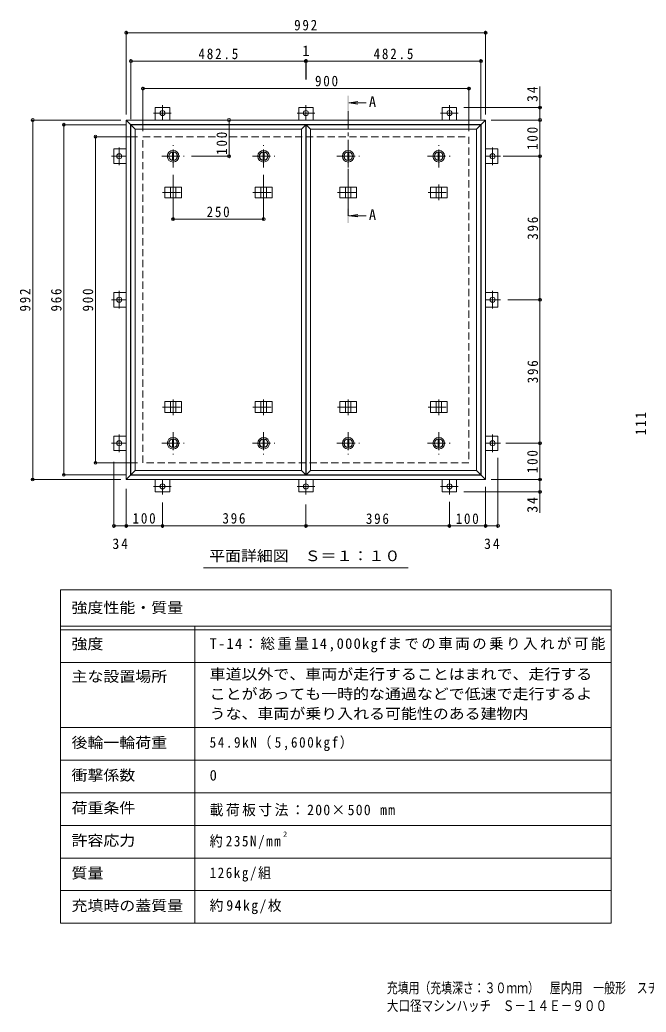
# Model space of a CAD drawing. Units: millimetres at full size, sheet at 1:10, with parts at other scales. Extents: x -1806 to 1894, y -1353 to 1385.
# Drawn here: x -1806 to -77, y -1353 to 1385 of the extents above; entities that cross this region are included whole.
import ezdxf
from ezdxf.enums import TextEntityAlignment as Align

# ---------------------------------------------------------------- set-up
doc = ezdxf.new("R2010")
doc.units = ezdxf.units.MM
doc.header["$LTSCALE"] = 10
doc.header["$PDMODE"] = 32
doc.header["$PDSIZE"] = 8
doc.linetypes.add('CHAIN1', pattern=[8, 5, -1, 1, -1])
doc.linetypes.add('DASHED2', pattern=[3, 2, -1])
for name, color, linetype, lineweight in [('0-1_躯体', 2, 'DASHED2', 9), ('0-2_仕上', 3, 'Continuous', 9), ('0-3_建具', 4, 'Continuous', 9), ('0-5_寸法', 4, 'Continuous', 9), ('0-C', 2, 'Continuous', 9), ('0-E', 3, 'Continuous', 9), ('0-F', 7, 'Continuous', 9), ('D-F', 7, 'Continuous', 9), ('F-5_F-5ﾚｲﾔ', 7, 'Continuous', 9), ('F-F_F-Fﾚｲﾔ', 2, 'Continuous', 9)]:
    doc.layers.add(name, color=color, linetype=linetype, lineweight=lineweight)
doc.styles.add('ＭＳ ゴシック', font='')
doc.styles.get('ＭＳ ゴシック').set_extended_font_data('MS Gothic')

msp = doc.modelspace()

# ---------------------------------------------------------------- linework, layer by layer
at = {"layer": '0-1_躯体'}
for p, q in [((-1466.06, 162.53), (-1466.06, 1062.53)), ((-1466.06, 1062.53), (-566.06, 1062.53)), ((-566.06, 1062.53), (-566.06, 162.53)), ((-566.06, 162.53), (-1466.06, 162.53))]:
    msp.add_line(p, q, dxfattribs=at)
at = {"layer": '0-2_仕上'}
for p, q in [((-1499.06, 1095.53), (-1487.06, 1083.53)), ((-1028.56, 1083.53), (-1016.56, 1095.53)), ((-1016.56, 1095.53), (-1016.56, 129.53)), ((-1015.56, 1095.53), (-1003.56, 1083.53)), ((-545.06, 1083.53), (-533.06, 1095.53)), ((-533.06, 1095.53), (-533.06, 129.53)), ((-1028.56, 141.53), (-1028.56, 1083.53)), ((-545.06, 141.53), (-545.06, 1083.53)), ((-1487.06, 141.53), (-1499.06, 129.53)), ((-1487.06, 141.53), (-1028.56, 141.53)), ((-1028.56, 141.53), (-1016.56, 129.53)), ((-1003.56, 141.53), (-1015.56, 129.53)), ((-1003.56, 141.53), (-545.06, 141.53)), ((-545.06, 141.53), (-533.06, 129.53)), ((-1016.56, 129.53), (-1499.06, 129.53)), ((-533.06, 129.53), (-1015.56, 129.53))]:
    msp.add_line(p, q, dxfattribs=at)
for points in [[(-1499.06, 129.53), (-1499.06, 1095.53), (-1016.56, 1095.53)], [(-1015.56, 129.53), (-1015.56, 1095.53), (-533.06, 1095.53)], [(-1028.56, 1083.53), (-1487.06, 1083.53), (-1487.06, 141.53)], [(-545.06, 1083.53), (-1003.56, 1083.53), (-1003.56, 141.53)]]:
    msp.add_lwpolyline(points, dxfattribs=at)
at = {"layer": '0-3_建具', "color": 2}
for p, q in [((-1512.06, 1108.53), (-1500.06, 1096.53)), ((-1512.06, 116.53), (-1512.06, 1108.53)), ((-1512.06, 1108.53), (-520.06, 1108.53)), ((-1500.06, 128.53), (-1500.06, 1096.53)), ((-1500.06, 1096.53), (-532.06, 1096.53)), ((-532.06, 1096.53), (-520.06, 1108.53)), ((-532.06, 128.53), (-532.06, 1096.53)), ((-520.06, 1108.53), (-520.06, 116.53)), ((-1500.06, 128.53), (-1512.06, 116.53)), ((-520.06, 116.53), (-1512.06, 116.53)), ((-532.06, 128.53), (-1500.06, 128.53)), ((-532.06, 128.53), (-520.06, 116.53))]:
    msp.add_line(p, q, dxfattribs=at)
at = {"layer": '0-3_建具', "linetype": 'CHAIN1'}
for p, q in [((-1412.22, 908.53), (-1353.4, 908.53)), ((-1382.81, 930.65), (-1382.81, 887.41)), ((-1162.22, 908.53), (-1103.4, 908.53)), ((-1132.81, 930.65), (-1132.81, 887.41)), ((-928.72, 908.53), (-869.9, 908.53)), ((-899.31, 930.65), (-899.31, 887.41)), ((-678.72, 908.53), (-619.9, 908.53)), ((-649.31, 930.65), (-649.31, 887.41)), ((-1382.81, 294.41), (-1382.81, 337.65)), ((-1132.81, 294.41), (-1132.81, 337.65)), ((-899.31, 294.41), (-899.31, 337.65)), ((-649.31, 294.41), (-649.31, 337.65)), ((-1412.22, 316.53), (-1353.4, 316.53)), ((-1162.22, 316.53), (-1103.4, 316.53)), ((-928.72, 316.53), (-869.9, 316.53)), ((-678.72, 316.53), (-619.9, 316.53))]:
    msp.add_line(p, q, dxfattribs=at)
at = {"layer": '0-3_建具'}
for p, q in [((-1405.9, 923.53), (-1405.9, 893.53)), ((-1405.9, 923.53), (-1359.72, 923.53)), ((-1390.31, 923.53), (-1390.31, 893.53)), ((-1375.31, 923.53), (-1375.31, 893.53)), ((-1359.72, 923.53), (-1359.72, 893.53)), ((-1155.9, 923.53), (-1155.9, 893.53)), ((-1155.9, 923.53), (-1109.72, 923.53)), ((-1140.31, 923.53), (-1140.31, 893.53)), ((-1125.31, 923.53), (-1125.31, 893.53)), ((-1109.72, 923.53), (-1109.72, 893.53)), ((-922.4, 923.53), (-922.4, 893.53)), ((-922.4, 923.53), (-876.22, 923.53)), ((-906.81, 923.53), (-906.81, 893.53)), ((-891.81, 923.53), (-891.81, 893.53)), ((-876.22, 923.53), (-876.22, 893.53)), ((-672.4, 923.53), (-672.4, 893.53)), ((-672.4, 923.53), (-626.22, 923.53)), ((-656.81, 923.53), (-656.81, 893.53)), ((-641.81, 923.53), (-641.81, 893.53)), ((-626.22, 923.53), (-626.22, 893.53)), ((-1405.9, 893.53), (-1359.72, 893.53)), ((-1155.9, 893.53), (-1109.72, 893.53)), ((-922.4, 893.53), (-876.22, 893.53)), ((-672.4, 893.53), (-626.22, 893.53)), ((-1405.9, 301.53), (-1405.9, 331.53)), ((-1405.9, 331.53), (-1359.72, 331.53)), ((-1390.31, 301.53), (-1390.31, 331.53)), ((-1375.31, 301.53), (-1375.31, 331.53)), ((-1359.72, 301.53), (-1359.72, 331.53)), ((-1155.9, 301.53), (-1155.9, 331.53)), ((-1155.9, 331.53), (-1109.72, 331.53)), ((-1140.31, 301.53), (-1140.31, 331.53)), ((-1125.31, 301.53), (-1125.31, 331.53)), ((-1109.72, 301.53), (-1109.72, 331.53)), ((-922.4, 301.53), (-922.4, 331.53)), ((-922.4, 331.53), (-876.22, 331.53)), ((-906.81, 301.53), (-906.81, 331.53)), ((-891.81, 301.53), (-891.81, 331.53)), ((-876.22, 301.53), (-876.22, 331.53)), ((-672.4, 301.53), (-672.4, 331.53)), ((-672.4, 331.53), (-626.22, 331.53)), ((-656.81, 301.53), (-656.81, 331.53)), ((-641.81, 301.53), (-641.81, 331.53)), ((-626.22, 301.53), (-626.22, 331.53)), ((-1405.9, 301.53), (-1359.72, 301.53)), ((-1155.9, 301.53), (-1109.72, 301.53)), ((-922.4, 301.53), (-876.22, 301.53)), ((-672.4, 301.53), (-626.22, 301.53))]:
    msp.add_line(p, q, dxfattribs=at)
at = {"layer": '0-5_寸法'}
for p, q in [((-897.31, 1155.96), (-872.53, 1159.23)), ((-897.31, 1155.96), (-872.53, 1152.7)), ((-897.31, 1155.96), (-849.85, 1155.96)), ((-897.31, 844.22), (-872.53, 847.49)), ((-897.31, 844.22), (-872.53, 840.96)), ((-897.31, 844.22), (-849.85, 844.22))]:
    msp.add_line(p, q, dxfattribs=at)
at = {"layer": '0-5_寸法', "linetype": 'CHAIN1'}
msp.add_line((-899.31, 844.22), (-899.31, 1135.96), dxfattribs=at)
at = {"layer": '0-5_寸法', "color": 7}
msp.add_line((-1298.59, -127.4), (-733.54, -127.4), dxfattribs=at)
at = {"layer": '0-5_寸法'}
for points in [[(-897.31, 1175.96), (-901.31, 1175.96), (-897.31, 1135.96), (-901.31, 1135.96)], [(-897.31, 824.22), (-901.31, 824.22), (-897.31, 864.22), (-901.31, 864.22)]]:
    msp.add_solid(points, dxfattribs=at)
at = {"layer": '0-C'}
for p, q in [((-1384.31, 1019.93), (-1384.31, 997.13)), ((-1381.31, 1019.93), (-1381.31, 997.13)), ((-1134.31, 1019.93), (-1134.31, 997.13)), ((-1131.31, 1019.93), (-1131.31, 997.13)), ((-900.81, 1019.93), (-900.81, 997.13)), ((-897.81, 1019.93), (-897.81, 997.13)), ((-650.81, 1019.93), (-650.81, 997.13)), ((-647.81, 1019.93), (-647.81, 997.13)), ((-1384.31, 205.13), (-1384.31, 227.93)), ((-1381.31, 205.13), (-1381.31, 227.93)), ((-1134.31, 205.13), (-1134.31, 227.93)), ((-1131.31, 205.13), (-1131.31, 227.93)), ((-900.81, 205.13), (-900.81, 227.93)), ((-897.81, 205.13), (-897.81, 227.93)), ((-650.81, 205.13), (-650.81, 227.93)), ((-647.81, 205.13), (-647.81, 227.93))]:
    msp.add_line(p, q, dxfattribs=at)
at = {"layer": '0-C', "linetype": 'CHAIN1'}
for p, q in [((-1382.81, 977.53), (-1382.81, 1039.53)), ((-1132.81, 977.53), (-1132.81, 1039.53)), ((-899.31, 977.53), (-899.31, 1039.53)), ((-649.31, 977.53), (-649.31, 1039.53)), ((-1413.81, 1008.53), (-1351.81, 1008.53)), ((-1163.81, 1008.53), (-1101.81, 1008.53)), ((-930.31, 1008.53), (-868.31, 1008.53)), ((-680.31, 1008.53), (-618.31, 1008.53)), ((-1382.81, 247.53), (-1382.81, 185.53)), ((-1132.81, 247.53), (-1132.81, 185.53)), ((-899.31, 247.53), (-899.31, 185.53)), ((-649.31, 247.53), (-649.31, 185.53)), ((-1413.81, 216.53), (-1351.81, 216.53)), ((-1163.81, 216.53), (-1101.81, 216.53)), ((-930.31, 216.53), (-868.31, 216.53)), ((-680.31, 216.53), (-618.31, 216.53))]:
    msp.add_line(p, q, dxfattribs=at)
at = {"layer": '0-C'}
for centre, radius in [((-1382.81, 1008.53), 16), ((-1382.81, 1008.53), 12), ((-1382.81, 1008.53), 11.5), ((-1132.81, 1008.53), 16), ((-1132.81, 1008.53), 12), ((-1132.81, 1008.53), 11.5), ((-899.31, 1008.53), 16), ((-899.31, 1008.53), 12), ((-899.31, 1008.53), 11.5), ((-649.31, 1008.53), 16), ((-649.31, 1008.53), 12), ((-649.31, 1008.53), 11.5), ((-1382.81, 216.53), 16), ((-1382.81, 216.53), 12), ((-1382.81, 216.53), 11.5), ((-1132.81, 216.53), 16), ((-1132.81, 216.53), 12), ((-1132.81, 216.53), 11.5), ((-899.31, 216.53), 16), ((-899.31, 216.53), 12), ((-899.31, 216.53), 11.5), ((-649.31, 216.53), 16), ((-649.31, 216.53), 12), ((-649.31, 216.53), 11.5)]:
    msp.add_circle(centre, radius, dxfattribs=at)
at = {"layer": '0-E', "linetype": 'CHAIN1'}
for p, q in [((-1387.69, 1127.73), (-1436.44, 1127.73)), ((-1412.06, 1149.7), (-1412.06, 1108.53)), ((-991.68, 1127.73), (-1040.44, 1127.73)), ((-1016.06, 1149.7), (-1016.06, 1108.53)), ((-595.68, 1127.73), (-644.44, 1127.73)), ((-620.06, 1149.7), (-620.06, 1108.53)), ((-1531.26, 1032.91), (-1531.26, 984.15)), ((-500.86, 984.15), (-500.86, 1032.91)), ((-1553.24, 1008.53), (-1512.06, 1008.53)), ((-478.89, 1008.53), (-520.06, 1008.53)), ((-1531.26, 636.91), (-1531.26, 588.15)), ((-500.86, 588.15), (-500.86, 636.91)), ((-1553.24, 612.53), (-1512.06, 612.53)), ((-478.89, 612.53), (-520.06, 612.53)), ((-1531.26, 240.91), (-1531.26, 192.15)), ((-500.86, 192.15), (-500.86, 240.91)), ((-1553.24, 216.53), (-1512.06, 216.53)), ((-478.89, 216.53), (-520.06, 216.53)), ((-1412.06, 75.36), (-1412.06, 116.53)), ((-1016.06, 75.36), (-1016.06, 116.53)), ((-620.06, 75.36), (-620.06, 116.53)), ((-1436.44, 97.33), (-1387.69, 97.33)), ((-1040.44, 97.33), (-991.68, 97.33)), ((-644.44, 97.33), (-595.68, 97.33))]:
    msp.add_line(p, q, dxfattribs=at)
at = {"layer": '0-E'}
for p, q in [((-1432.06, 1142.73), (-1392.06, 1142.73)), ((-1432.06, 1142.73), (-1432.06, 1108.53)), ((-1392.06, 1142.73), (-1392.06, 1108.53)), ((-1036.06, 1142.73), (-996.06, 1142.73)), ((-1036.06, 1142.73), (-1036.06, 1108.53)), ((-996.06, 1142.73), (-996.06, 1108.53)), ((-640.06, 1142.73), (-600.06, 1142.73)), ((-640.06, 1142.73), (-640.06, 1108.53)), ((-600.06, 1142.73), (-600.06, 1108.53)), ((-1546.26, 988.53), (-1546.26, 1028.53)), ((-1546.26, 1028.53), (-1512.06, 1028.53)), ((-485.86, 1028.53), (-520.06, 1028.53)), ((-485.86, 1028.53), (-485.86, 988.53)), ((-1546.26, 988.53), (-1512.06, 988.53)), ((-485.86, 988.53), (-520.06, 988.53)), ((-1546.26, 592.53), (-1546.26, 632.53)), ((-1546.26, 632.53), (-1512.06, 632.53)), ((-485.86, 632.53), (-520.06, 632.53)), ((-485.86, 632.53), (-485.86, 592.53)), ((-1546.26, 592.53), (-1512.06, 592.53)), ((-485.86, 592.53), (-520.06, 592.53)), ((-1546.26, 196.53), (-1546.26, 236.53)), ((-1546.26, 236.53), (-1512.06, 236.53)), ((-485.86, 236.53), (-520.06, 236.53)), ((-485.86, 236.53), (-485.86, 196.53)), ((-1546.26, 196.53), (-1512.06, 196.53)), ((-485.86, 196.53), (-520.06, 196.53)), ((-1432.06, 82.33), (-1432.06, 116.53)), ((-1392.06, 82.33), (-1392.06, 116.53)), ((-1036.06, 82.33), (-1036.06, 116.53)), ((-996.06, 82.33), (-996.06, 116.53)), ((-640.06, 82.33), (-640.06, 116.53)), ((-600.06, 82.33), (-600.06, 116.53)), ((-1392.06, 82.33), (-1432.06, 82.33)), ((-996.06, 82.33), (-1036.06, 82.33)), ((-600.06, 82.33), (-640.06, 82.33))]:
    msp.add_line(p, q, dxfattribs=at)
for centre in [(-1412.06, 1127.73), (-1016.06, 1127.73), (-620.06, 1127.73), (-1531.26, 1008.53), (-500.86, 1008.53), (-1531.26, 612.53), (-500.86, 612.53), (-1531.26, 216.53), (-500.86, 216.53), (-1412.06, 97.33), (-1016.06, 97.33), (-620.06, 97.33)]:
    msp.add_circle(centre, 7, dxfattribs=at)
at = {"layer": '0-F'}
for p, q in [((-1512.06, 1123.53), (-1512.06, 1354.43)), ((-1512.06, 1349.43), (-520.06, 1349.43)), ((-520.06, 1123.53), (-520.06, 1354.43)), ((-1499.06, 1110.53), (-1499.06, 1276.12)), ((-1499.06, 1271.12), (-1016.56, 1271.12)), ((-1016.56, 1274.12), (-1016.56, 1219.86)), ((-1016.56, 1271.12), (-1015.56, 1271.12)), ((-1015.56, 1274.12), (-1015.56, 1219.86)), ((-1015.56, 1271.12), (-533.06, 1271.12)), ((-533.06, 1110.53), (-533.06, 1276.12)), ((-1466.06, 1077.53), (-1466.06, 1200.15)), ((-1466.06, 1195.15), (-566.06, 1195.15)), ((-566.06, 1077.53), (-566.06, 1200.15)), ((-369.91, 1142.73), (-369.91, 1200.8)), ((-364.91, 1142.73), (-580.06, 1142.73)), ((-369.91, 1108.53), (-369.91, 1142.73)), ((-1527.06, 1108.53), (-1775.42, 1108.53)), ((-1770.42, 116.53), (-1770.42, 1108.53)), ((-1514.06, 1095.53), (-1689.38, 1095.53)), ((-1684.38, 129.53), (-1684.38, 1095.53)), ((-1228.43, 1108.53), (-1228.43, 1008.53)), ((-505.06, 1108.53), (-364.91, 1108.53)), ((-369.91, 1008.53), (-369.91, 1108.53)), ((-1481.06, 1062.53), (-1602.01, 1062.53)), ((-1597.01, 162.53), (-1597.01, 1062.53)), ((-1225.43, 1008.53), (-1331.81, 1008.53)), ((-471.14, 1008.53), (-364.91, 1008.53)), ((-369.91, 1008.53), (-369.91, 612.53)), ((-1382.81, 832.23), (-1382.81, 957.53)), ((-1132.81, 832.23), (-1132.81, 957.53)), ((-1382.81, 835.23), (-1132.81, 835.23)), ((-366.91, 612.53), (-458.89, 612.53)), ((-369.91, 612.53), (-369.91, 216.53)), ((-464.55, 216.53), (-364.91, 216.53)), ((-369.91, 116.53), (-369.91, 216.53)), ((-1546.26, -16.54), (-1546.26, 165.32)), ((-485.86, -14.54), (-485.86, 176.53)), ((-1481.06, 162.53), (-1602.01, 162.53)), ((-1527.06, 116.53), (-1775.42, 116.53)), ((-1514.06, 129.53), (-1689.38, 129.53)), ((-505.06, 116.53), (-364.91, 116.53)), ((-369.91, 116.53), (-369.91, 82.33)), ((-1512.06, 90.32), (-1512.06, -16.54)), ((-364.91, 82.33), (-580.06, 82.33)), ((-520.06, -14.54), (-520.06, 96.53)), ((-369.91, 82.33), (-369.91, 24.86)), ((-620.06, -14.54), (-620.06, 55.36)), ((-1412.06, 53.02), (-1412.06, -16.54)), ((-1016.06, 47.18), (-1016.06, -16.54)), ((-1546.26, -11.54), (-1512.06, -11.54)), ((-1512.06, -11.54), (-1412.06, -11.54)), ((-1412.06, -11.54), (-1016.06, -11.54)), ((-1016.06, -11.54), (-620.06, -11.54)), ((-620.06, -11.54), (-520.06, -11.54)), ((-520.06, -11.54), (-485.86, -11.54))]:
    msp.add_line(p, q, dxfattribs=at)
for p in [(-1512.06, 1349.43), (-520.06, 1349.43), (-1499.06, 1271.12), (-1016.56, 1271.12), (-1015.56, 1271.12), (-533.06, 1271.12), (-1466.06, 1195.15), (-566.06, 1195.15), (-369.91, 1142.73), (-1770.42, 1108.53), (-1684.38, 1095.53), (-1228.43, 1108.53), (-369.91, 1108.53), (-1597.01, 1062.53), (-1228.43, 1008.53), (-369.91, 1008.53), (-1382.81, 835.23), (-1132.81, 835.23), (-369.91, 612.53), (-369.91, 216.53), (-1597.01, 162.53), (-1770.42, 116.53), (-1684.38, 129.53), (-369.91, 116.53), (-369.91, 82.33), (-1546.26, -11.54), (-1512.06, -11.54), (-1412.06, -11.54), (-1016.06, -11.54), (-620.06, -11.54), (-520.06, -11.54), (-485.86, -11.54)]:
    msp.add_point(p, dxfattribs=at)
at = {"layer": 'F-5_F-5ﾚｲﾔ'}
for p, q in [((-173.22, -188), (-173.22, -1108)), ((-1693.22, -388), (-173.22, -388)), ((-1693.22, -568), (-173.22, -568))]:
    msp.add_line(p, q, dxfattribs=at)
at = {"layer": 'F-F_F-Fﾚｲﾔ', "color": 7}
for p, q in [((-1693.22, -188), (-173.22, -188)), ((-1693.22, -188), (-1693.22, -1108)), ((-1693.22, -288), (-173.22, -288)), ((-1693.22, -298), (-173.22, -298)), ((-1323.22, -288), (-1323.22, -1108)), ((-1693.22, -388), (-173.22, -388)), ((-1693.22, -568), (-173.22, -568)), ((-1693.22, -658), (-173.22, -658)), ((-1693.22, -748), (-173.22, -748)), ((-173.22, -838), (-1693.22, -838)), ((-173.22, -928), (-1693.22, -928)), ((-173.22, -1018), (-1693.22, -1018)), ((-173.22, -1108), (-1693.22, -1108))]:
    msp.add_line(p, q, dxfattribs=at)

# ---------------------------------------------------------------- texts
at = {"layer": '0-5_寸法', "color": 2, "style": 'ＭＳ ゴシック'}
for p in [(-842.28, 1135.57), (-842.28, 823.83)]:
    msp.add_text('A', height=29.33, dxfattribs=at).set_placement(p, align=Align.BOTTOM_LEFT)
at = {"layer": '0-5_寸法', "color": 2, "style": 'ＭＳ ゴシック', "width": 1.1}
msp.add_text('平面詳細図\u3000Ｓ＝１：１０', height=29.33, dxfattribs=at).set_placement((-1283.56, -117.6), align=Align.BOTTOM_LEFT)
at = {"layer": '0-F', "color": 2, "style": 'ＭＳ ゴシック'}
msp.add_text('1', height=29.33, dxfattribs=at).set_placement((-1026.06, 1276.12), align=Align.BOTTOM_LEFT)
at = {"layer": '0-F', "color": 2, "char_height": 29.33, "attachment_point": 7, "style": 'ＭＳ ゴシック'}
for s, insert in [('\\T1.27;\\W0.9;992', (-1048.56, 1355.43)), ('\\T1.28;\\W0.9;482.5', (-1312.81, 1276.12)), ('\\T1.28;\\W0.9;482.5', (-829.31, 1276.12)), ('\\T1.27;\\W0.9;900', (-990.98, 1201.15)), ('\\T1.27;\\W0.9;250', (-1290.31, 840.23)), ('\\T1.27;\\W0.9;100', (-1494.56, -5.54)), ('\\T1.27;\\W0.9;396', (-1246.56, -5.54)), ('\\T1.27;\\W0.9;396', (-850.56, -6.54)), ('\\T1.27;\\W0.9;100', (-602.56, -6.54)), ('\\T1.27;\\W0.95;34', (-1550.41, -75.76)), ('\\T1.27;\\W0.95;34', (-524.21, -75.76))]:
    msp.add_mtext(s, dxfattribs=dict(at, insert=insert))
at = {"layer": '0-F', "color": 2, "char_height": 29.33, "attachment_point": 7, "rotation": 90, "style": 'ＭＳ ゴシック'}
for s, insert in [('\\T1.27;\\W0.95;34', (-375.91, 1158.3)), ('\\T1.27;\\W0.9;100', (-1233.43, 1012.54)), ('\\T1.27;\\W0.9;100', (-375.91, 1026.03)), ('\\T1.27;\\W0.9;396', (-374.91, 778.03)), ('\\T1.27;\\W0.9;992', (-1776.42, 580.03)), ('\\T1.27;\\W0.9;966', (-1690.38, 580.03)), ('\\T1.27;\\W0.9;900', (-1603.01, 580.03)), ('\\T1.27;\\W0.9;396', (-374.91, 382.03)), ('\\T1.27;\\W0.9;100', (-375.91, 134.03)), ('\\T1.27;\\W0.95;34', (-375.91, 24.86))]:
    msp.add_mtext(s, dxfattribs=dict(at, insert=insert))
at = {"layer": 'D-F', "color": 2, "insert": (-77.27, 239.14), "char_height": 29.33, "attachment_point": 7, "rotation": 90, "style": 'ＭＳ ゴシック'}
msp.add_mtext('\\T1.27;\\W0.9;111', dxfattribs=at)
at = {"layer": 'F-5_F-5ﾚｲﾔ', "color": 6, "style": 'ＭＳ ゴシック'}
msp.add_text('2', height=14.66, dxfattribs=at).set_placement((-1079.16, -873.78), align=Align.BOTTOM_LEFT)
at = {"layer": 'F-5_F-5ﾚｲﾔ', "color": 2, "style": 'ＭＳ ゴシック'}
for s, width, p in [('充填用（充填深さ：３０ｍｍ）\u3000屋内用\u3000一般形\u3000スチール製\u3000ステンレス目地', 0.75, (-792.72, -1309.74)), ('大口径マシンハッチ\u3000Ｓ－１４Ｅ－９００', 0.8, (-792.72, -1358.94))]:
    msp.add_text(s, height=29.33, dxfattribs=dict(at, width=width)).set_placement(p, align=Align.BOTTOM_LEFT)
at = {"layer": 'F-F_F-Fﾚｲﾔ', "style": 'ＭＳ ゴシック', "width": 1.1}
for s, p in [('強度性能・質量', (-1663.22, -260.57)), ('強度', (-1663.22, -360.5)), ('主な設置場所', (-1663.22, -450.5)), ('車道以外で、車両が走行することはまれで、走行する', (-1281.89, -444.07)), ('ことがあっても一時的な通過などで低速で走行するよ', (-1281.89, -498.55)), ('うな、車両が乗り入れる可能性のある建物内', (-1281.89, -553.04)), ('後輪一輪荷重', (-1663.22, -633)), ('衝撃係数', (-1663.22, -723)), ('荷重条件', (-1663.22, -813)), ('許容応力', (-1663.22, -903)), ('質量', (-1663.22, -993)), ('充填時の蓋質量', (-1663.22, -1083))]:
    msp.add_text(s, height=29.33, dxfattribs=at).set_placement(p, align=Align.BOTTOM_LEFT)
at = {"layer": 'F-F_F-Fﾚｲﾔ', "style": 'ＭＳ ゴシック'}
msp.add_text('0', height=29.33, dxfattribs=at).set_placement((-1281.89, -723), align=Align.BOTTOM_LEFT)
at = {"layer": 'F-F_F-Fﾚｲﾔ', "char_height": 29.33, "attachment_point": 7, "style": 'ＭＳ ゴシック'}
for s, insert in [('\\T1.17;T-14：総重量14,000kgfまでの車両の乗り入れが可能', (-1281.89, -360.5)), ('\\T1.25;\\W0.9;54.9kN（5,600kgf）', (-1281.89, -633)), ('\\T1.18;\\W0.95;載荷板寸法：200×500\\~mm', (-1281.89, -813)), ('\\T1.24;\\W0.9;約235N/mm', (-1281.89, -903)), ('\\T1.24;\\W0.9;126kg/組', (-1281.89, -993)), ('\\T1.21;\\W0.95;約94kg/枚', (-1281.89, -1083))]:
    msp.add_mtext(s, dxfattribs=dict(at, insert=insert))

doc.saveas('drawing.dxf')
